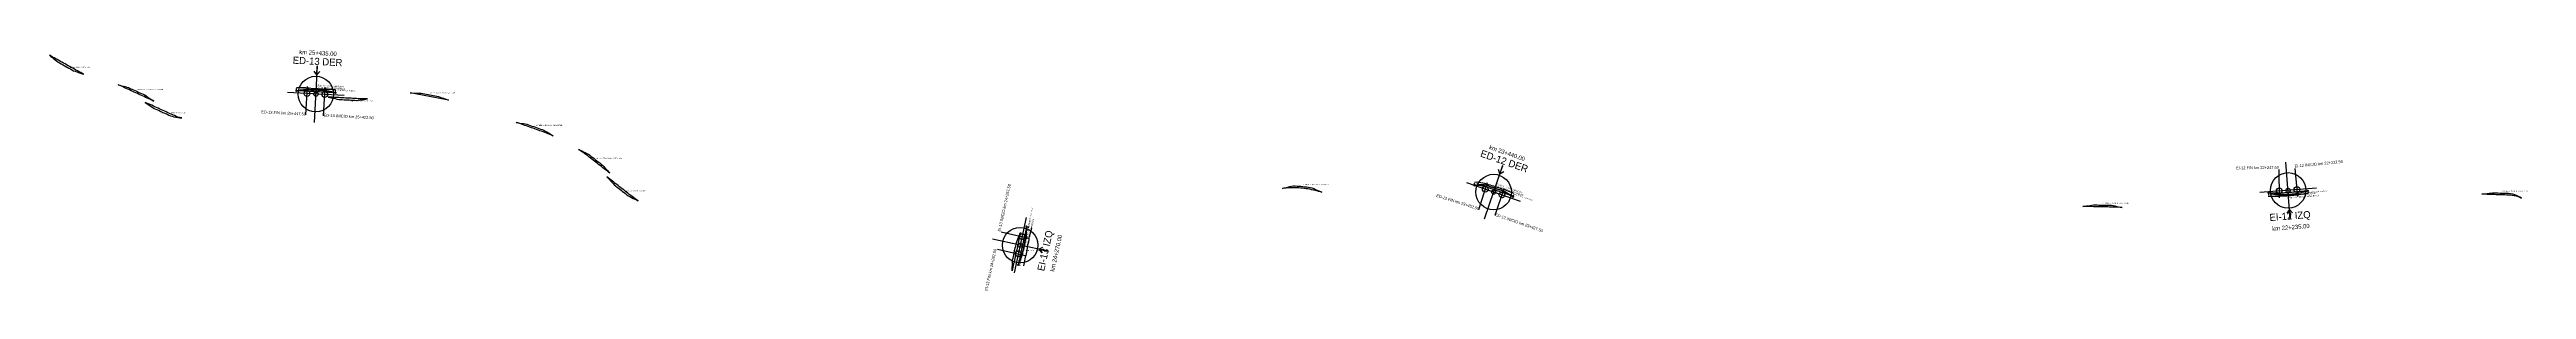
# Model space of a CAD drawing. Extents: x 598026 to 612634, y 9471396 to 9478667.
# Drawn here: x 598026 to 601514, y 9478330 to 9478667 of the extents above; entities that cross this region are included whole.
import ezdxf
from ezdxf.enums import TextEntityAlignment as Align

# ---------------------------------------------------------------- set-up
doc = ezdxf.new("R2010")
doc.units = 0
doc.header["$PDMODE"] = 35
doc.header["$PDSIZE"] = 1
for name, color, linetype in [('ENSANCHE_ALTERNATIVAS', 8, 'CONTINUOUS'), ('ENSANCHE_DER', 5, 'CONTINUOUS'), ('ENSANCHE_DER_BORDE_3D', 5, 'CONTINUOUS'), ('ENSANCHE_DER_MARCA', 5, 'CONTINUOUS'), ('ENSANCHE_DER_PUNTOS', 5, 'CONTINUOUS'), ('ENSANCHE_DER_TALUD', 5, 'CONTINUOUS'), ('ENSANCHE_DER_TEXTO', 5, 'CONTINUOUS'), ('ENSANCHE_IZQ', 1, 'CONTINUOUS'), ('ENSANCHE_IZQ_BORDE_3D', 1, 'CONTINUOUS'), ('ENSANCHE_IZQ_MARCA', 1, 'CONTINUOUS'), ('ENSANCHE_IZQ_PUNTOS', 1, 'CONTINUOUS'), ('ENSANCHE_IZQ_TALUD', 1, 'CONTINUOUS'), ('ENSANCHE_IZQ_TEXTO', 1, 'CONTINUOUS')]:
    doc.layers.add(name, color=color, linetype=linetype)

msp = doc.modelspace()

# ---------------------------------------------------------------- linework, layer by layer
at = {"layer": 'ENSANCHE_ALTERNATIVAS'}
for points in [[(598074.5957, 9478632.4549), (598072.3155, 9478633.5769), (598070.0496, 9478634.7272), (598067.7982, 9478635.9058), (598065.5617, 9478637.1125), (598063.3514, 9478638.3389), (598061.1689, 9478639.5582), (598058.9863, 9478640.7774), (598056.8038, 9478641.9966), (598054.6212, 9478643.2158), (598052.4386, 9478644.435), (598050.2561, 9478645.6542), (598048.0735, 9478646.8734), (598045.891, 9478648.0926), (598043.7084, 9478649.3118), (598041.5259, 9478650.531), (598039.3433, 9478651.7502), (598037.1608, 9478652.9694), (598034.9782, 9478654.1886), (598032.7957, 9478655.4078), (598030.594, 9478656.6445), (598028.3929, 9478657.9145), (598026.2078, 9478659.212), (598026.2078, 9478659.212), (598028.1824, 9478657.555), (598030.182, 9478655.9201), (598032.1861, 9478654.3165), (598034.1654, 9478652.7336), (598036.1448, 9478651.1506), (598038.1241, 9478649.5676), (598040.3067, 9478648.3484), (598042.4892, 9478647.1292), (598044.6718, 9478645.91), (598046.8543, 9478644.6908), (598049.0369, 9478643.4716), (598051.2194, 9478642.2524), (598053.402, 9478641.0332), (598055.5845, 9478639.814), (598057.7671, 9478638.5948), (598059.9497, 9478637.3756), (598062.3354, 9478636.5202), (598064.7612, 9478635.6507), (598067.2115, 9478634.8021), (598069.6677, 9478633.9865), (598072.1292, 9478633.2042), (598074.5957, 9478632.4549)], [(598172.8785, 9478594.7231), (598170.6049, 9478595.7625), (598168.3312, 9478596.802), (598166.0576, 9478597.8415), (598163.7839, 9478598.881), (598161.5103, 9478599.9205), (598159.2367, 9478600.96), (598156.963, 9478601.9995), (598154.6894, 9478603.0389), (598152.4157, 9478604.0784), (598150.1421, 9478605.1179), (598147.8684, 9478606.1574), (598145.5948, 9478607.1969), (598143.3211, 9478608.2364), (598141.0475, 9478609.2759), (598138.7738, 9478610.3153), (598136.5002, 9478611.3548), (598134.2265, 9478612.3943), (598131.9529, 9478613.4338), (598129.6792, 9478614.4733), (598127.4056, 9478615.5128), (598125.1319, 9478616.5522), (598122.8583, 9478617.5917), (598122.8583, 9478617.5917), (598125.3052, 9478616.9312), (598127.7521, 9478616.2706), (598130.199, 9478615.6101), (598132.6459, 9478614.9496), (598135.0928, 9478614.289), (598137.5397, 9478613.6285), (598139.8133, 9478612.589), (598142.087, 9478611.5495), (598144.3606, 9478610.51), (598146.6343, 9478609.4705), (598148.9079, 9478608.431), (598151.1816, 9478607.3916), (598153.4552, 9478606.3521), (598155.7288, 9478605.3126), (598158.0025, 9478604.2731), (598160.2761, 9478603.2336), (598162.3765, 9478601.8152), (598164.4769, 9478600.3968), (598166.5773, 9478598.9783), (598168.6777, 9478597.5599), (598170.7781, 9478596.1415), (598172.8785, 9478594.7231)], [(598588.1674, 9478595.9387), (598585.7107, 9478596.4016), (598583.2539, 9478596.8645), (598580.7971, 9478597.3274), (598578.3403, 9478597.7903), (598575.8836, 9478598.2532), (598573.4268, 9478598.716), (598570.97, 9478599.1789), (598568.5132, 9478599.6418), (598566.0565, 9478600.1047), (598563.5997, 9478600.5676), (598561.1429, 9478601.0305), (598558.6862, 9478601.4934), (598556.2294, 9478601.9563), (598553.7726, 9478602.4192), (598551.3158, 9478602.8821), (598548.8591, 9478603.345), (598546.4023, 9478603.8078), (598543.9455, 9478604.2707), (598541.4887, 9478604.7336), (598539.032, 9478605.1965), (598536.5012, 9478605.6491), (598533.9487, 9478606.0407), (598533.9487, 9478606.0407), (598536.5696, 9478606.0601), (598539.1863, 9478606.0154), (598541.7202, 9478605.962), (598544.2541, 9478605.9086), (598546.788, 9478605.8552), (598549.322, 9478605.8017), (598551.7787, 9478605.3388), (598554.2355, 9478604.8759), (598556.6923, 9478604.4131), (598559.149, 9478603.9502), (598561.6058, 9478603.4873), (598564.0626, 9478603.0244), (598566.5194, 9478602.5615), (598568.9761, 9478602.0986), (598571.4329, 9478601.6357), (598573.8897, 9478601.1728), (598576.2693, 9478600.3005), (598578.6489, 9478599.4281), (598581.0286, 9478598.5558), (598583.4082, 9478597.6834), (598585.7878, 9478596.8111), (598588.1674, 9478595.9387)], [(598212.4074, 9478570.9625), (598209.6764, 9478571.4502), (598206.9955, 9478572.1635), (598204.3832, 9478573.0975), (598201.9654, 9478574.1678), (598199.6917, 9478575.2073), (598197.4181, 9478576.2468), (598195.1444, 9478577.2863), (598192.8708, 9478578.3258), (598190.5971, 9478579.3653), (598188.3235, 9478580.4047), (598186.0498, 9478581.4442), (598183.7762, 9478582.4837), (598181.5025, 9478583.5232), (598179.2289, 9478584.5627), (598176.9552, 9478585.6022), (598174.6816, 9478586.6417), (598172.4079, 9478587.6811), (598170.1343, 9478588.7206), (598167.8606, 9478589.7601), (598165.587, 9478590.7996), (598163.3134, 9478591.8391), (598161.0397, 9478592.8786), (598161.0397, 9478592.8786), (598163.1401, 9478591.4601), (598165.2405, 9478590.0417), (598167.3409, 9478588.6233), (598169.4413, 9478587.2049), (598171.5417, 9478585.7864), (598173.6421, 9478584.368), (598175.9157, 9478583.3285), (598178.1894, 9478582.289), (598180.463, 9478581.2496), (598182.7367, 9478580.2101), (598185.0103, 9478579.1706), (598187.284, 9478578.1311), (598189.5576, 9478577.0916), (598191.8313, 9478576.0521), (598194.1049, 9478575.0126), (598196.3786, 9478573.9732), (598198.8255, 9478573.3126), (598201.2724, 9478572.6521), (598203.9137, 9478571.939), (598206.7478, 9478571.3678), (598209.5861, 9478571.0434), (598212.4074, 9478570.9625)], [(598473.6991, 9478597.8733), (598471.1481, 9478597.825), (598468.5965, 9478597.8166), (598466.0452, 9478597.848), (598463.4947, 9478597.9193), (598460.9455, 9478598.0304), (598458.443, 9478598.1634), (598455.9466, 9478598.2964), (598453.4501, 9478598.4294), (598450.9537, 9478598.5623), (598448.4572, 9478598.6953), (598445.9607, 9478598.8282), (598443.4643, 9478598.9612), (598440.9678, 9478599.0942), (598438.4714, 9478599.2271), (598435.9749, 9478599.3601), (598433.4784, 9478599.493), (598430.982, 9478599.626), (598428.4855, 9478599.7589), (598425.989, 9478599.8919), (598423.4926, 9478600.0249), (598420.9961, 9478600.1578), (598418.4997, 9478600.2908), (598418.4997, 9478600.2908), (598420.974, 9478599.7417), (598423.4483, 9478599.1927), (598425.9226, 9478598.6437), (598428.3969, 9478598.0946), (598430.8712, 9478597.5456), (598433.3455, 9478596.9966), (598435.8419, 9478596.8636), (598438.3384, 9478596.7306), (598440.8349, 9478596.5977), (598443.3313, 9478596.4647), (598445.8278, 9478596.3318), (598448.3242, 9478596.1988), (598450.8207, 9478596.0659), (598453.3172, 9478595.9329), (598455.8136, 9478595.7999), (598458.3101, 9478595.667), (598460.8385, 9478595.9498), (598463.4351, 9478596.2537), (598466.02, 9478596.5982), (598468.5928, 9478596.9832), (598471.1527, 9478597.4083), (598473.6991, 9478597.8733)], [(598735.3998, 9478545.9371), (598733.0535, 9478546.9132), (598730.6952, 9478547.86), (598728.3253, 9478548.7772), (598725.9441, 9478549.6647), (598723.5575, 9478550.5207), (598721.2004, 9478551.3539), (598718.8433, 9478552.1871), (598716.4863, 9478553.0203), (598714.1292, 9478553.8534), (598711.7721, 9478554.6866), (598709.415, 9478555.5198), (598707.058, 9478556.353), (598704.7009, 9478557.1861), (598702.3438, 9478558.0193), (598699.9867, 9478558.8525), (598697.6296, 9478559.6857), (598695.2726, 9478560.5188), (598692.9155, 9478561.352), (598690.5584, 9478562.1852), (598688.2013, 9478563.0184), (598685.8062, 9478563.8521), (598683.4088, 9478564.6551), (598683.4088, 9478564.6551), (598685.9407, 9478564.2464), (598688.4791, 9478563.804), (598690.975, 9478563.3637), (598693.4709, 9478562.9234), (598695.9669, 9478562.4831), (598698.4628, 9478562.0427), (598700.8199, 9478561.2096), (598703.177, 9478560.3764), (598705.5341, 9478559.5432), (598707.8911, 9478558.71), (598710.2482, 9478557.8769), (598712.6053, 9478557.0437), (598714.9624, 9478556.2105), (598717.3194, 9478555.3773), (598719.6765, 9478554.5442), (598722.0336, 9478553.711), (598724.2518, 9478552.485), (598726.5164, 9478551.23), (598728.7691, 9478549.9457), (598731.0008, 9478548.6352), (598733.2112, 9478547.2989), (598735.3998, 9478545.9371)], [(598815.1063, 9478493.3033), (598813.137, 9478494.8433), (598811.1676, 9478496.3833), (598809.1982, 9478497.9233), (598807.2288, 9478499.4633), (598805.2595, 9478501.0033), (598803.2901, 9478502.5432), (598801.3207, 9478504.0832), (598799.3513, 9478505.6232), (598797.3819, 9478507.1632), (598795.4126, 9478508.7032), (598793.4432, 9478510.2432), (598791.4738, 9478511.7832), (598789.5044, 9478513.3231), (598787.5351, 9478514.8631), (598785.5657, 9478516.4031), (598783.5544, 9478517.9559), (598781.5236, 9478519.4837), (598779.4739, 9478520.9859), (598777.4056, 9478522.4624), (598775.319, 9478523.9129), (598773.2144, 9478525.3372), (598771.0922, 9478526.7351), (598771.0922, 9478526.7351), (598773.4458, 9478525.6837), (598775.7904, 9478524.6001), (598778.1255, 9478523.4842), (598780.4507, 9478522.3363), (598782.7656, 9478521.1563), (598785.0697, 9478519.9443), (598787.1057, 9478518.3725), (598789.075, 9478516.8325), (598791.0444, 9478515.2925), (598793.0138, 9478513.7525), (598794.9832, 9478512.2125), (598796.9526, 9478510.6726), (598798.9219, 9478509.1326), (598800.8913, 9478507.5926), (598802.8607, 9478506.0526), (598804.8301, 9478504.5126), (598806.5428, 9478502.6444), (598808.2555, 9478500.7762), (598809.9682, 9478498.908), (598811.6809, 9478497.0398), (598813.3936, 9478495.1716), (598815.1063, 9478493.3033)], [(598854.8306, 9478454.4679), (598852.7352, 9478455.9056), (598850.6579, 9478457.3695), (598848.5991, 9478458.8591), (598846.5591, 9478460.3744), (598844.5382, 9478461.9151), (598842.5508, 9478463.4644), (598840.5815, 9478465.0044), (598838.6121, 9478466.5444), (598836.6427, 9478468.0844), (598834.6733, 9478469.6244), (598832.7039, 9478471.1644), (598830.7346, 9478472.7043), (598828.7652, 9478474.2443), (598826.7958, 9478475.7843), (598824.8264, 9478477.3243), (598822.8571, 9478478.8643), (598820.8877, 9478480.4043), (598818.9183, 9478481.9442), (598816.9489, 9478483.4842), (598814.9795, 9478485.0242), (598813.0102, 9478486.5642), (598811.0408, 9478488.1042), (598811.0408, 9478488.1042), (598812.7535, 9478486.236), (598814.4662, 9478484.3678), (598816.1789, 9478482.4995), (598817.8916, 9478480.6313), (598819.6044, 9478478.7631), (598821.3171, 9478476.8949), (598823.2864, 9478475.3549), (598825.2558, 9478473.8149), (598827.2252, 9478472.2749), (598829.1946, 9478470.735), (598831.164, 9478469.195), (598833.1333, 9478467.655), (598835.1027, 9478466.115), (598837.0721, 9478464.575), (598839.0415, 9478463.035), (598841.0108, 9478461.4951), (598843.2648, 9478460.2662), (598845.5569, 9478459.0427), (598847.8601, 9478457.851), (598850.1737, 9478456.6913), (598852.4973, 9478455.5635), (598854.8306, 9478454.4679)], [(599817.8976, 9478466.4185), (599815.475, 9478467.0361), (599813.0525, 9478467.6536), (599810.63, 9478468.2712), (599808.2075, 9478468.8887), (599805.7206, 9478469.5008), (599803.2142, 9478470.0631), (599800.6966, 9478470.573), (599798.1689, 9478471.0303), (599795.6323, 9478471.4349), (599793.0878, 9478471.7866), (599790.5365, 9478472.0851), (599787.9795, 9478472.3305), (599785.418, 9478472.5225), (599782.853, 9478472.6612), (599780.2858, 9478472.7463), (599777.7172, 9478472.778), (599775.1486, 9478472.7562), (599772.581, 9478472.6808), (599770.0156, 9478472.552), (599767.4533, 9478472.3698), (599764.8955, 9478472.1342), (599762.343, 9478471.8454), (599762.343, 9478471.8454), (599764.8529, 9478472.5487), (599767.3856, 9478473.2003), (599769.9399, 9478473.7997), (599772.5148, 9478474.3462), (599775.1092, 9478474.8391), (599777.722, 9478475.278), (599780.3426, 9478475.2457), (599782.962, 9478475.1588), (599785.5789, 9478475.0173), (599788.1924, 9478474.8214), (599790.8012, 9478474.5711), (599793.4042, 9478474.2664), (599796.0003, 9478473.9077), (599798.5884, 9478473.4949), (599801.1673, 9478473.0283), (599803.7359, 9478472.508), (599806.1977, 9478471.5288), (599808.6192, 9478470.5037), (599810.9388, 9478469.4824), (599813.2584, 9478468.4611), (599815.578, 9478467.4398), (599817.8976, 9478466.4185)], [(601506.8168, 9478458.3402), (601504.3333, 9478459.3554), (601501.7973, 9478460.2312), (601499.2166, 9478460.9649), (601496.5991, 9478461.5541), (601493.9529, 9478461.997), (601491.2862, 9478462.2923), (601488.6268, 9478462.4393), (601486.1281, 9478462.5215), (601483.6295, 9478462.6037), (601481.1308, 9478462.6859), (601478.6322, 9478462.768), (601476.1335, 9478462.8502), (601473.6349, 9478462.9324), (601471.1362, 9478463.0146), (601468.6376, 9478463.0968), (601466.1389, 9478463.1789), (601463.6403, 9478463.2611), (601461.1416, 9478463.3433), (601458.643, 9478463.4255), (601456.1443, 9478463.5076), (601453.6457, 9478463.5898), (601451.147, 9478463.672), (601451.147, 9478463.672), (601453.6594, 9478464.0063), (601456.1717, 9478464.3405), (601458.6841, 9478464.6748), (601461.1964, 9478465.0091), (601463.7088, 9478465.3433), (601466.2211, 9478465.6776), (601468.7198, 9478465.5954), (601471.2184, 9478465.5132), (601473.7171, 9478465.4311), (601476.2157, 9478465.3489), (601478.7144, 9478465.2667), (601481.213, 9478465.1845), (601483.7117, 9478465.1023), (601486.2103, 9478465.0202), (601488.709, 9478464.938), (601491.4923, 9478464.7838), (601494.2397, 9478464.0605), (601496.9198, 9478463.1896), (601499.5248, 9478462.1763), (601502.0474, 9478461.0262), (601504.4802, 9478459.7454), (601506.8168, 9478458.3402)], [(600944.5242, 9478444.8558), (600941.9913, 9478445.0616), (600939.456, 9478445.2358), (600936.9188, 9478445.3782), (600934.38, 9478445.489), (600931.84, 9478445.5679), (600929.3256, 9478445.6211), (600926.8261, 9478445.6718), (600924.3266, 9478445.7226), (600921.8271, 9478445.7733), (600919.3276, 9478445.8241), (600916.8282, 9478445.8749), (600914.3287, 9478445.9256), (600911.8292, 9478445.9764), (600909.3297, 9478446.0271), (600906.8302, 9478446.0779), (600904.3307, 9478446.1286), (600901.8313, 9478446.1794), (600899.3318, 9478446.2302), (600896.8323, 9478446.2809), (600894.3328, 9478446.3317), (600891.8333, 9478446.3824), (600889.3338, 9478446.4332), (600889.3338, 9478446.4332), (600891.8418, 9478446.799), (600894.3497, 9478447.1648), (600896.8577, 9478447.5307), (600899.3656, 9478447.8965), (600901.8735, 9478448.2623), (600904.3815, 9478448.6281), (600906.881, 9478448.5774), (600909.3805, 9478448.5266), (600911.8799, 9478448.4759), (600914.3794, 9478448.4251), (600916.8789, 9478448.3743), (600919.3784, 9478448.3236), (600921.8779, 9478448.2728), (600924.3774, 9478448.2221), (600926.8769, 9478448.1713), (600929.3763, 9478448.1206), (600931.8917, 9478447.6506), (600934.4422, 9478447.1545), (600936.9811, 9478446.6267), (600939.5079, 9478446.0675), (600942.0224, 9478445.4772), (600944.5242, 9478444.8558)], [(599393.3675, 9478409.768), (599392.8304, 9478407.3264), (599392.2932, 9478404.8848), (599391.756, 9478402.4432), (599391.2189, 9478400.0016), (599390.6817, 9478397.5599), (599390.1446, 9478395.1183), (599389.6074, 9478392.6767), (599389.0702, 9478390.2351), (599388.5331, 9478387.7935), (599387.9959, 9478385.3519), (599387.4588, 9478382.9103), (599386.9216, 9478380.4687), (599386.3844, 9478378.0271), (599385.8473, 9478375.5855), (599385.3101, 9478373.1438), (599384.773, 9478370.7022), (599384.2358, 9478368.2606), (599383.6986, 9478365.819), (599383.1615, 9478363.3774), (599382.6243, 9478360.9358), (599382.0872, 9478358.4942), (599381.55, 9478356.0526), (599381.55, 9478356.0526), (599381.6802, 9478358.5837), (599381.8105, 9478361.1148), (599381.9407, 9478363.646), (599382.0709, 9478366.1771), (599382.2011, 9478368.7083), (599382.3314, 9478371.2394), (599382.8685, 9478373.681), (599383.4057, 9478376.1226), (599383.9428, 9478378.5642), (599384.48, 9478381.0058), (599385.0172, 9478383.4474), (599385.5543, 9478385.8891), (599386.0915, 9478388.3307), (599386.6286, 9478390.7723), (599387.1658, 9478393.2139), (599387.703, 9478395.6555), (599388.647, 9478398.0076), (599389.5911, 9478400.3597), (599390.5352, 9478402.7117), (599391.4793, 9478405.0638), (599392.4234, 9478407.4159), (599393.3675, 9478409.768)]]:
    msp.add_lwpolyline(points, close=True, dxfattribs=at)
at = {"layer": 'ENSANCHE_DER'}
for points in [[(598428.8365, 9478606.3496), (598426.3401, 9478606.4826), (598423.8436, 9478606.6155), (598421.3471, 9478606.7485), (598418.8507, 9478606.8814), (598416.3542, 9478607.0144), (598413.8577, 9478607.1474), (598411.3613, 9478607.2803), (598408.8648, 9478607.4133), (598406.3684, 9478607.5462), (598403.8719, 9478607.6792), (598401.3754, 9478607.8122), (598398.879, 9478607.9451), (598396.3825, 9478608.0781), (598393.8861, 9478608.211), (598391.3896, 9478608.344), (598388.8931, 9478608.4769), (598386.3967, 9478608.6099), (598383.9002, 9478608.7429), (598381.4037, 9478608.8758), (598378.9073, 9478609.0088), (598376.4108, 9478609.1417), (598373.9144, 9478609.2747), (598373.9144, 9478609.2747), (598376.433, 9478609.5578), (598378.9516, 9478609.8409), (598381.4702, 9478610.1241), (598383.9888, 9478610.4072), (598386.5075, 9478610.6903), (598389.0261, 9478610.9734), (598391.5225, 9478610.8404), (598394.019, 9478610.7075), (598396.5155, 9478610.5745), (598399.0119, 9478610.4416), (598401.5084, 9478610.3086), (598404.0049, 9478610.1757), (598406.5013, 9478610.0427), (598408.9978, 9478609.9097), (598411.4942, 9478609.7768), (598413.9907, 9478609.6438), (598416.465, 9478609.0948), (598418.9393, 9478608.5457), (598421.4136, 9478607.9967), (598423.8879, 9478607.4477), (598426.3622, 9478606.8986), (598428.8365, 9478606.3496)], [(600086.8404, 9478460.5716), (600084.3558, 9478461.584), (600081.9172, 9478462.4449), (600079.5546, 9478463.2621), (600077.1919, 9478464.0794), (600074.8293, 9478464.8966), (600072.4666, 9478465.7139), (600070.104, 9478466.5311), (600067.7413, 9478467.3483), (600065.3786, 9478468.1656), (600063.016, 9478468.9828), (600060.6533, 9478469.8), (600058.2907, 9478470.6173), (600055.928, 9478471.4345), (600053.5654, 9478472.2518), (600051.2027, 9478473.069), (600048.7516, 9478473.8987), (600046.172, 9478474.6366), (600043.5555, 9478475.2301), (600040.9101, 9478475.6774), (600038.2439, 9478475.9771), (600035.5651, 9478476.1282), (600032.8822, 9478476.1305), (600032.8822, 9478476.1305), (600035.5771, 9478476.5447), (600038.3139, 9478476.8074), (600041.0841, 9478476.9152), (600043.8789, 9478476.8651), (600046.6891, 9478476.6547), (600049.5056, 9478476.2823), (600052.02, 9478475.4317), (600054.3826, 9478474.6144), (600056.7453, 9478473.7972), (600059.1079, 9478472.9799), (600061.4706, 9478472.1627), (600063.8332, 9478471.3455), (600066.1959, 9478470.5282), (600068.5585, 9478469.711), (600070.9212, 9478468.8937), (600073.2838, 9478468.0765), (600075.5103, 9478466.8655), (600077.7367, 9478465.6545), (600079.9632, 9478464.4435), (600082.1896, 9478463.2324), (600084.5022, 9478461.9741), (600086.8404, 9478460.5716)]]:
    msp.add_lwpolyline(points, close=True, dxfattribs=at)
at = {"layer": 'ENSANCHE_DER_BORDE_3D'}
for points in [[(598428.8365, 9478606.3496, 360.5869), (598426.3622, 9478606.8986, 360.4966), (598423.8879, 9478607.4477, 360.4063), (598421.4136, 9478607.9967, 360.3161), (598418.9393, 9478608.5457, 360.2258), (598416.465, 9478609.0948, 360.1356), (598413.9907, 9478609.6438, 360.0453), (598411.4942, 9478609.7768, 359.9634), (598408.9978, 9478609.9097, 359.8814), (598406.5013, 9478610.0427, 359.7994), (598404.0049, 9478610.1757, 359.7165), (598401.5084, 9478610.3086, 359.6327), (598399.0119, 9478610.4416, 359.5478), (598396.5155, 9478610.5745, 359.4619), (598394.019, 9478610.7075, 359.375), (598391.5225, 9478610.8404, 359.2871), (598389.0261, 9478610.9734, 359.1982), (598386.5075, 9478610.6903, 359.1167), (598383.9888, 9478610.4072, 359.0341), (598381.4702, 9478610.1241, 358.9506), (598378.9516, 9478609.8409, 358.866), (598376.433, 9478609.5578, 358.7805), (598373.9144, 9478609.2747, 358.6939)], [(600086.8404, 9478460.5716, 393.1291), (600084.5022, 9478461.9741, 393.0627), (600082.1896, 9478463.2324, 392.9986), (600079.9632, 9478464.4435, 392.9368), (600077.7367, 9478465.6545, 392.8772), (600075.5103, 9478466.8655, 392.8199), (600073.2838, 9478468.0765, 392.7649), (600070.9212, 9478468.8937, 392.7204), (600068.5585, 9478469.711, 392.6782), (600066.1959, 9478470.5282, 392.6383), (600063.8332, 9478471.3455, 392.6006), (600061.4706, 9478472.1627, 392.5652), (600059.1079, 9478472.9799, 392.532), (600056.7453, 9478473.7972, 392.5011), (600054.3826, 9478474.6144, 392.4725), (600052.02, 9478475.4317, 392.4461), (600049.5056, 9478476.2823, 392.422), (600046.6891, 9478476.6547, 392.4085), (600043.8789, 9478476.8651, 392.3973), (600041.0841, 9478476.9152, 392.3883), (600038.3139, 9478476.8074, 392.3815), (600035.5771, 9478476.5447, 392.3771), (600032.8822, 9478476.1305, 392.3748)]]:
    msp.add_polyline3d(points, dxfattribs=at)
at = {"layer": 'ENSANCHE_DER_MARCA'}
for p, q in [((598402.6359, 9478631.4786), (598398.9075, 9478636.6843)), ((598399.0726, 9478564.5734), (598403.3273, 9478644.4602)), ((598402.6359, 9478631.4786), (598403.2741, 9478643.4616)), ((598441.1433, 9478602.3895), (598361.2565, 9478606.6442)), ((598373.8612, 9478608.2761), (598374.0739, 9478612.2705)), ((598387.1221, 9478575.2241), (598389.2388, 9478614.9677)), ((598402.6359, 9478631.4786), (598406.8961, 9478636.2588)), ((598412.0867, 9478573.8945), (598414.2034, 9478613.6382)), ((598428.7833, 9478605.351), (598428.9961, 9478609.3454)), ((600046.4988, 9478428.8789), (600072.6504, 9478504.4838)), ((600068.4008, 9478492.198), (600066.255, 9478498.2309)), ((600068.4008, 9478492.198), (600072.3235, 9478503.5387)), ((600097.377, 9478453.6055), (600021.7722, 9478479.7572)), ((600032.9091, 9478475.1308), (600032.8013, 9478479.1294)), ((600038.708, 9478442.1495), (600050.712, 9478480.096)), ((600061.581, 9478434.2433), (600074.5914, 9478471.8567)), ((600068.4008, 9478492.198), (600073.8155, 9478495.6157)), ((600086.4375, 9478459.6564), (600088.0491, 9478463.3174))]:
    msp.add_line(p, q, dxfattribs=at)
for centre, radius in [((598401.1999, 9478604.5168), 25), ((598388.7176, 9478605.1816), 4), ((598401.1999, 9478604.5168), 3), ((598413.6822, 9478603.852), 4), ((600059.5746, 9478466.6813), 25), ((600047.7563, 9478470.7524), 4), ((600059.5746, 9478466.6813), 3), ((600071.3878, 9478462.5952), 4)]:
    msp.add_circle(centre, radius, dxfattribs=at)
at = {"layer": 'ENSANCHE_DER_PUNTOS'}
for p in [(598373.9144, 9478609.2747, 358.6939), (598389.0261, 9478610.9734, 359.1982), (598401.5084, 9478610.3086, 359.6327), (598413.9907, 9478609.6438, 360.0453), (598428.8365, 9478606.3496, 360.5869), (600032.8822, 9478476.1305, 392.3748), (600049.5056, 9478476.2823, 392.422), (600061.4706, 9478472.1627, 392.5652), (600073.2838, 9478468.0765, 392.7649), (600086.8404, 9478460.5716, 393.1291)]:
    msp.add_point(p, dxfattribs=at)
at = {"layer": 'ENSANCHE_DER_TALUD'}
for points in [[(598429.0495, 9478610.3488), (598426.5528, 9478610.4769), (598424.0563, 9478610.6099), (598421.5599, 9478610.7428), (598419.0634, 9478610.8758), (598416.5669, 9478611.0087), (598414.0705, 9478611.1417), (598411.574, 9478611.2747), (598409.0776, 9478611.4076), (598406.5811, 9478611.5406), (598404.0846, 9478611.6735), (598401.5882, 9478611.8065), (598399.0917, 9478611.9394), (598396.5952, 9478612.0724), (598394.1121, 9478612.455), (598391.6289, 9478612.8376), (598389.1325, 9478612.9706), (598386.636, 9478613.1035), (598384.1395, 9478613.2365), (598381.6431, 9478613.3695), (598379.1466, 9478613.5024), (598376.6501, 9478613.6354), (598374.1404, 9478613.5187)], [(600088.6535, 9478464.6903), (600085.9373, 9478465.7969), (600083.3882, 9478466.6977), (600081.0256, 9478467.5149), (600078.6629, 9478468.3321), (600076.3003, 9478469.1494), (600073.9376, 9478469.9666), (600071.575, 9478470.7839), (600069.2123, 9478471.6011), (600066.8497, 9478472.4183), (600064.487, 9478473.2356), (600062.1244, 9478474.0528), (600059.7617, 9478474.8701), (600057.3991, 9478475.6873), (600054.9547, 9478476.2683), (600052.5103, 9478476.8492), (600049.958, 9478477.7125), (600047.1648, 9478478.5114), (600044.3316, 9478479.1541), (600041.4671, 9478479.6384), (600038.6011, 9478480.212), (600035.6938, 9478480.6264), (600032.7676, 9478480.3789)]]:
    msp.add_lwpolyline(points, dxfattribs=at)
at = {"layer": 'ENSANCHE_IZQ'}
for points in [[(601205.9308, 9478468.3732), (601203.443, 9478468.1269), (601200.9551, 9478467.8807), (601198.4673, 9478467.6345), (601195.9794, 9478467.3883), (601193.4916, 9478467.1421), (601191.0037, 9478466.8959), (601188.5159, 9478466.6496), (601186.028, 9478466.4034), (601183.5402, 9478466.1572), (601181.0174, 9478465.9184), (601178.4847, 9478465.7101), (601175.9497, 9478465.5334), (601173.4126, 9478465.3884), (601170.8739, 9478465.2752), (601168.3339, 9478465.1937), (601165.7932, 9478465.1439), (601163.252, 9478465.1259), (601160.7108, 9478465.1397), (601158.17, 9478465.1853), (601155.6299, 9478465.2626), (601153.091, 9478465.3716), (601150.5768, 9478465.506), (601150.5768, 9478465.506), (601153.0706, 9478464.9555), (601155.5994, 9478464.4298), (601158.1398, 9478463.9356), (601160.6914, 9478463.4732), (601163.2537, 9478463.0426), (601165.8265, 9478462.6442), (601168.3985, 9478462.6945), (601170.9697, 9478462.777), (601173.5396, 9478462.8917), (601176.1079, 9478463.0384), (601178.6741, 9478463.2172), (601181.238, 9478463.4282), (601183.7864, 9478463.6694), (601186.2743, 9478463.9156), (601188.7621, 9478464.1618), (601191.2499, 9478464.408), (601193.6968, 9478465.0689), (601196.1436, 9478465.7297), (601198.5904, 9478466.3906), (601201.0372, 9478467.0514), (601203.484, 9478467.7123), (601205.9308, 9478468.3732)], [(599401.962, 9478418.1163), (599401.4248, 9478415.6747), (599400.8877, 9478413.2331), (599400.3505, 9478410.7915), (599399.8134, 9478408.3499), (599399.2762, 9478405.9083), (599398.7391, 9478403.4667), (599398.2019, 9478401.0251), (599397.6647, 9478398.5835), (599397.1276, 9478396.1418), (599396.5904, 9478393.7002), (599396.0533, 9478391.2586), (599395.5161, 9478388.817), (599394.9789, 9478386.3754), (599394.4418, 9478383.9338), (599393.9046, 9478381.4922), (599393.3675, 9478379.0506), (599392.8303, 9478376.609), (599392.2931, 9478374.1674), (599391.756, 9478371.7257), (599391.2188, 9478369.2841), (599390.6817, 9478366.8425), (599390.1445, 9478364.4009), (599390.1445, 9478364.4009), (599391.0886, 9478366.753), (599392.0327, 9478369.1051), (599392.9768, 9478371.4572), (599393.9209, 9478373.8092), (599394.865, 9478376.1613), (599395.8091, 9478378.5134), (599396.3462, 9478380.955), (599396.8834, 9478383.3966), (599397.4205, 9478385.8382), (599397.9577, 9478388.2799), (599398.4949, 9478390.7215), (599399.032, 9478393.1631), (599399.5692, 9478395.6047), (599400.1063, 9478398.0463), (599400.6435, 9478400.4879), (599401.1807, 9478402.9295), (599401.3109, 9478405.4607), (599401.4411, 9478407.9918), (599401.5713, 9478410.5229), (599401.7016, 9478413.0541), (599401.8318, 9478415.5852), (599401.962, 9478418.1163)]]:
    msp.add_lwpolyline(points, close=True, dxfattribs=at)
at = {"layer": 'ENSANCHE_IZQ_BORDE_3D'}
for points in [[(601205.9308, 9478468.3732, 404.9263), (601203.484, 9478467.7123, 404.8415), (601201.0372, 9478467.0514, 404.763), (601198.5904, 9478466.3906, 404.691), (601196.1436, 9478465.7297, 404.6254), (601193.6968, 9478465.0689, 404.5661), (601191.2499, 9478464.408, 404.5133), (601188.7621, 9478464.1618, 404.4752), (601186.2743, 9478463.9156, 404.4435), (601183.7864, 9478463.6694, 404.4181), (601181.238, 9478463.4282, 404.3992), (601178.6741, 9478463.2172, 404.3867), (601176.1079, 9478463.0384, 404.3805), (601173.5396, 9478462.8917, 404.3808), (601170.9697, 9478462.777, 404.3874), (601168.3985, 9478462.6945, 404.4005), (601165.8265, 9478462.6442, 404.4199), (601163.2537, 9478463.0426, 404.4541), (601160.6914, 9478463.4732, 404.4947), (601158.1398, 9478463.9356, 404.5416), (601155.5994, 9478464.4298, 404.595), (601153.0706, 9478464.9555, 404.6546), (601150.5768, 9478465.506, 404.7163)], [(599401.962, 9478418.1163, 392.1718), (599401.8318, 9478415.5852, 391.9983), (599401.7016, 9478413.0541, 391.8336), (599401.5713, 9478410.5229, 391.6778), (599401.4411, 9478407.9918, 391.5308), (599401.3109, 9478405.4607, 391.3926), (599401.1807, 9478402.9295, 391.2633), (599400.6435, 9478400.4879, 391.1511), (599400.1063, 9478398.0463, 391.0478), (599399.5692, 9478395.6047, 390.9533), (599399.032, 9478393.1631, 390.8677), (599398.4949, 9478390.7215, 390.7909), (599397.9577, 9478388.2799, 390.7229), (599397.4205, 9478385.8382, 390.6638), (599396.8834, 9478383.3966, 390.6135), (599396.3462, 9478380.955, 390.5721), (599395.8091, 9478378.5134, 390.5395), (599394.865, 9478376.1613, 390.5241), (599393.9209, 9478373.8092, 390.5175), (599392.9768, 9478371.4572, 390.5197), (599392.0327, 9478369.1051, 390.5305), (599391.0886, 9478366.753, 390.5436), (599390.1445, 9478364.4009, 390.5564)]]:
    msp.add_polyline3d(points, dxfattribs=at)
at = {"layer": 'ENSANCHE_IZQ_MARCA'}
for p, q in [((601165.3494, 9478498.441), (601165.8798, 9478458.6445)), ((601181.2649, 9478429.1155), (601175.2046, 9478508.8856)), ((601187.7241, 9478500.034), (601191.6439, 9478460.4275)), ((601218.1198, 9478472.0308), (601138.3497, 9478465.9704)), ((601150.6314, 9478466.5045), (601150.4132, 9478462.5105)), ((601205.8323, 9478469.3683), (601206.2263, 9478465.3877)), ((599401.4249, 9478431.0334), (599384.2358, 9478352.9019)), ((601180.2801, 9478442.0782), (601176.6704, 9478436.7895)), ((601180.2801, 9478442.0782), (601181.1892, 9478430.1126)), ((601180.2801, 9478442.0782), (601184.6474, 9478437.3955)), ((599431.8961, 9478383.3731), (599353.7646, 9478400.5622)), ((599366.2168, 9478410.6216), (599405.0872, 9478402.0701)), ((599400.9854, 9478418.3312), (599404.8919, 9478417.4717)), ((599360.8452, 9478386.2055), (599399.7156, 9478377.654)), ((599389.1679, 9478364.6158), (599393.0744, 9478363.7563)), ((599419.1997, 9478386.1664), (599424.9424, 9478388.9986)), ((599419.1997, 9478386.1664), (599430.9194, 9478383.588)), ((599419.1997, 9478386.1664), (599423.2235, 9478381.1855))]:
    msp.add_line(p, q, dxfattribs=at)
for centre, radius in [((601178.2348, 9478469.0006), 25), ((601165.7492, 9478468.4436), 4), ((601178.2348, 9478469.0006), 3), ((601190.6787, 9478470.1798), 4), ((599392.8303, 9478391.9677), 25), ((599392.8303, 9478391.9677), 3), ((599395.5161, 9478404.1757), 4), ((599390.1445, 9478379.7596), 4)]:
    msp.add_circle(centre, radius, dxfattribs=at)
at = {"layer": 'ENSANCHE_IZQ_PUNTOS'}
for p in [(601150.5768, 9478465.506, 404.7163), (601165.8265, 9478462.6442, 404.4199), (601178.6741, 9478463.2172, 404.3867), (601191.2499, 9478464.408, 404.5133), (601205.9308, 9478468.3732, 404.9263), (599401.1807, 9478402.9295, 391.2633), (599401.962, 9478418.1163, 392.1718), (599390.1445, 9478364.4009, 390.5564), (599395.8091, 9478378.5134, 390.5395), (599398.4949, 9478390.7215, 390.7909)]:
    msp.add_point(p, dxfattribs=at)
at = {"layer": 'ENSANCHE_IZQ_TALUD'}
for points in [[(601206.3494, 9478464.1438), (601203.8369, 9478464.1464), (601201.3491, 9478463.9002), (601198.8612, 9478463.6539), (601196.398, 9478463.1589), (601193.9348, 9478462.6639), (601191.4469, 9478462.4177), (601188.9591, 9478462.1715), (601186.4712, 9478461.9253), (601183.9834, 9478461.6791), (601181.4144, 9478461.4359), (601178.8256, 9478461.223), (601176.2344, 9478461.0424), (601173.6412, 9478460.8942), (601171.0463, 9478460.7785), (601168.4501, 9478460.6952), (601165.8532, 9478460.6443), (601163.2557, 9478460.626), (601160.6583, 9478460.64), (601158.0612, 9478460.6866), (601155.4558, 9478460.5158), (601152.8453, 9478460.3777), (601150.2905, 9478460.2638)], [(599408.8007, 9478416.6118), (599408.2614, 9478414.1707), (599407.7242, 9478411.7291), (599407.187, 9478409.2875), (599406.4057, 9478406.8996), (599405.6244, 9478404.5117), (599405.3314, 9478402.0163), (599405.0384, 9478399.521), (599404.5012, 9478397.0794), (599403.9641, 9478394.6378), (599403.4269, 9478392.1962), (599402.8898, 9478389.7546), (599402.5968, 9478387.2593), (599402.3038, 9478384.7639), (599401.7666, 9478382.3223), (599401.2294, 9478379.8807), (599400.6923, 9478377.4391), (599400.1551, 9478374.9975), (599399.618, 9478372.5559), (599399.0808, 9478370.1143), (599398.5436, 9478367.6727), (599398.0065, 9478365.231), (599397.4693, 9478362.7894)]]:
    msp.add_lwpolyline(points, dxfattribs=at)

# ---------------------------------------------------------------- texts
at = {"layer": 'ENSANCHE_ALTERNATIVAS'}
for s, p in [('ALT IZQ km 25+810.00 +59 m3 TANG', (598048.0615, 9478641.7256)), ('ALT DER km 25+705.00 +24 m3 TANG', (598149.7395, 9478610.25)), ('ALT DER km 25+275.00 +14 m3 TANG', (598561.9761, 9478605.4527)), ('ALT IZQ km 25+660.00 +18 m3 TANG', (598184.1787, 9478577.3517)), ('ALT IZQ km 25+390.00 +35 m3 TANG', (598445.7214, 9478594.3346)), ('ALT DER km 25+120.00 +149 m3 TANG', (598710.9147, 9478559.7625)), ('ALT DER km 25+025.00 +79 m3 TANG', (598796.2152, 9478513.788)), ('ALT IZQ km 24+970.00 +66 m3 TANG', (598829.932, 9478467.6195)), ('ALT DER km 23+715.00 +12 m3 R=120', (599791.0129, 9478476.5598)), ('ALT DER km 21+930.00 +44 m3 TANG', (601478.7801, 9478467.2656)), ('ALT DER km 22+505.00 +113 m3 TANG', (600916.9195, 9478450.3739)), ('ALT DER km 24+280.00 +44 m3 TANG', (599383.0639, 9478383.8772))]:
    msp.add_text(s, height=1.5, dxfattribs=at).set_placement(p)
at = {"layer": 'ENSANCHE_DER_MARCA'}
for s, height, rotation, p in [('ED-13 DER', 10, -3.0486, (598403.3805, 9478645.4588)), ('km 25+435.00', 6, -3.0486, (598404.125, 9478659.439)), ('km 23+440.00', 6, -19.0805, (600077.5539, 9478518.6597)), ('ED-12 DER', 10, -19.0805, (600072.9773, 9478505.4288))]:
    msp.add_text(s, height=height, rotation=rotation, dxfattribs=at).set_placement(p, align=Align.CENTER)
for s, rotation, p in [('ED-13 FIN km 25+447.50', -3.0486, (598387.0689, 9478574.2255)), ('ED-12 FIN km 23+452.50', -17.5543, (600038.4063, 9478441.196))]:
    msp.add_text(s, height=4, rotation=rotation, dxfattribs=at).set_placement(p, align=Align.RIGHT)
for s, rotation, p in [('ED-13 INICIO km 25+422.50', -3.0486, (598412.0336, 9478572.8959)), ('ED-12 INICIO km 23+427.50', -19.0805, (600061.2541, 9478433.2983))]:
    msp.add_text(s, height=4, rotation=rotation, dxfattribs=at).set_placement(p)
at = {"layer": 'ENSANCHE_DER_TEXTO'}
for s, height, rotation, p in [('fin transicion km 25+462.50', 1.5, -3.0486, (598374.0739, 9478612.2705)), ('ED-13 DER km 25+435.00', 2.5, -3.0486, (598401.6148, 9478612.3058)), ('2.5x25 m  +72 m3  TANGENTE', 2, -3.0486, (598401.8009, 9478615.8008)), ('inicio transicion km 25+407.50', 1.5, -3.0486, (598428.9961, 9478609.3454)), ('fin transicion km 23+467.50', 1.5, -19.0805, (600032.8013, 9478479.1294)), ('ED-12 DER km 23+440.00', 2.5, -19.0805, (600062.1244, 9478474.0528)), ('2.5x25 m  +68 m3  TANGENTE', 2, -19.0805, (600063.2685, 9478477.3605)), ('inicio transicion km 23+412.50', 1.5, -19.0805, (600088.0491, 9478463.3174))]:
    msp.add_text(s, height=height, rotation=rotation, dxfattribs=at).set_placement(p)
at = {"layer": 'ENSANCHE_IZQ_MARCA'}
for s, rotation, p in [('EI-12 FIN km 22+247.50', 0.7636, (601165.3361, 9478499.4409)), ('EI-13 FIN km 24+282.50', 77.5925, (599359.8686, 9478386.4204))]:
    msp.add_text(s, height=4, rotation=rotation, dxfattribs=at).set_placement(p, align=Align.RIGHT)
for s, rotation, p in [('EI-12 INICIO km 22+222.50', 5.652, (601187.6256, 9478501.0291)), ('EI-13 INICIO km 24+257.50', 77.5925, (599365.2402, 9478410.8365))]:
    msp.add_text(s, height=4, rotation=rotation, dxfattribs=at).set_placement(p)
for s, height, rotation, p in [('EI-12 IZQ', 10, 4.3446, (601181.3407, 9478428.1184)), ('EI-13 IZQ', 10, 77.5925, (599432.8727, 9478383.1583)), ('km 24+270.00', 6, 77.5925, (599446.5458, 9478380.1502)), ('km 22+235.00', 6, 4.3446, (601182.4013, 9478414.1586))]:
    msp.add_text(s, height=height, rotation=rotation, dxfattribs=at).set_placement(p, align=Align.CENTER)
at = {"layer": 'ENSANCHE_IZQ_TEXTO'}
for s, height, rotation, p in [('fin transicion km 22+262.50', 1.5, 4.3446, (601150.4132, 9478462.5105)), ('EI-12 IZQ km 22+235.00', 2.5, 4.3446, (601178.8256, 9478461.223)), ('2.5x25 m  +60 m3  CURVA R=200', 2, 4.3446, (601179.0908, 9478457.733)), ('inicio transicion km 22+207.50', 1.5, 4.3446, (601206.2263, 9478465.3877)), ('2.5x25 m  +263 m3  TANGENTE', 2, 77.5925, (599403.8664, 9478389.5397)), ('inicio transicion km 24+242.50', 1.5, 77.5925, (599404.8919, 9478417.4717)), ('EI-13 IZQ km 24+270.00', 2.5, 77.5925, (599400.4482, 9478390.2917)), ('fin transicion km 24+297.50', 1.5, 77.5925, (599393.0744, 9478363.7563))]:
    msp.add_text(s, height=height, rotation=rotation, dxfattribs=at).set_placement(p)

doc.saveas('drawing.dxf')
